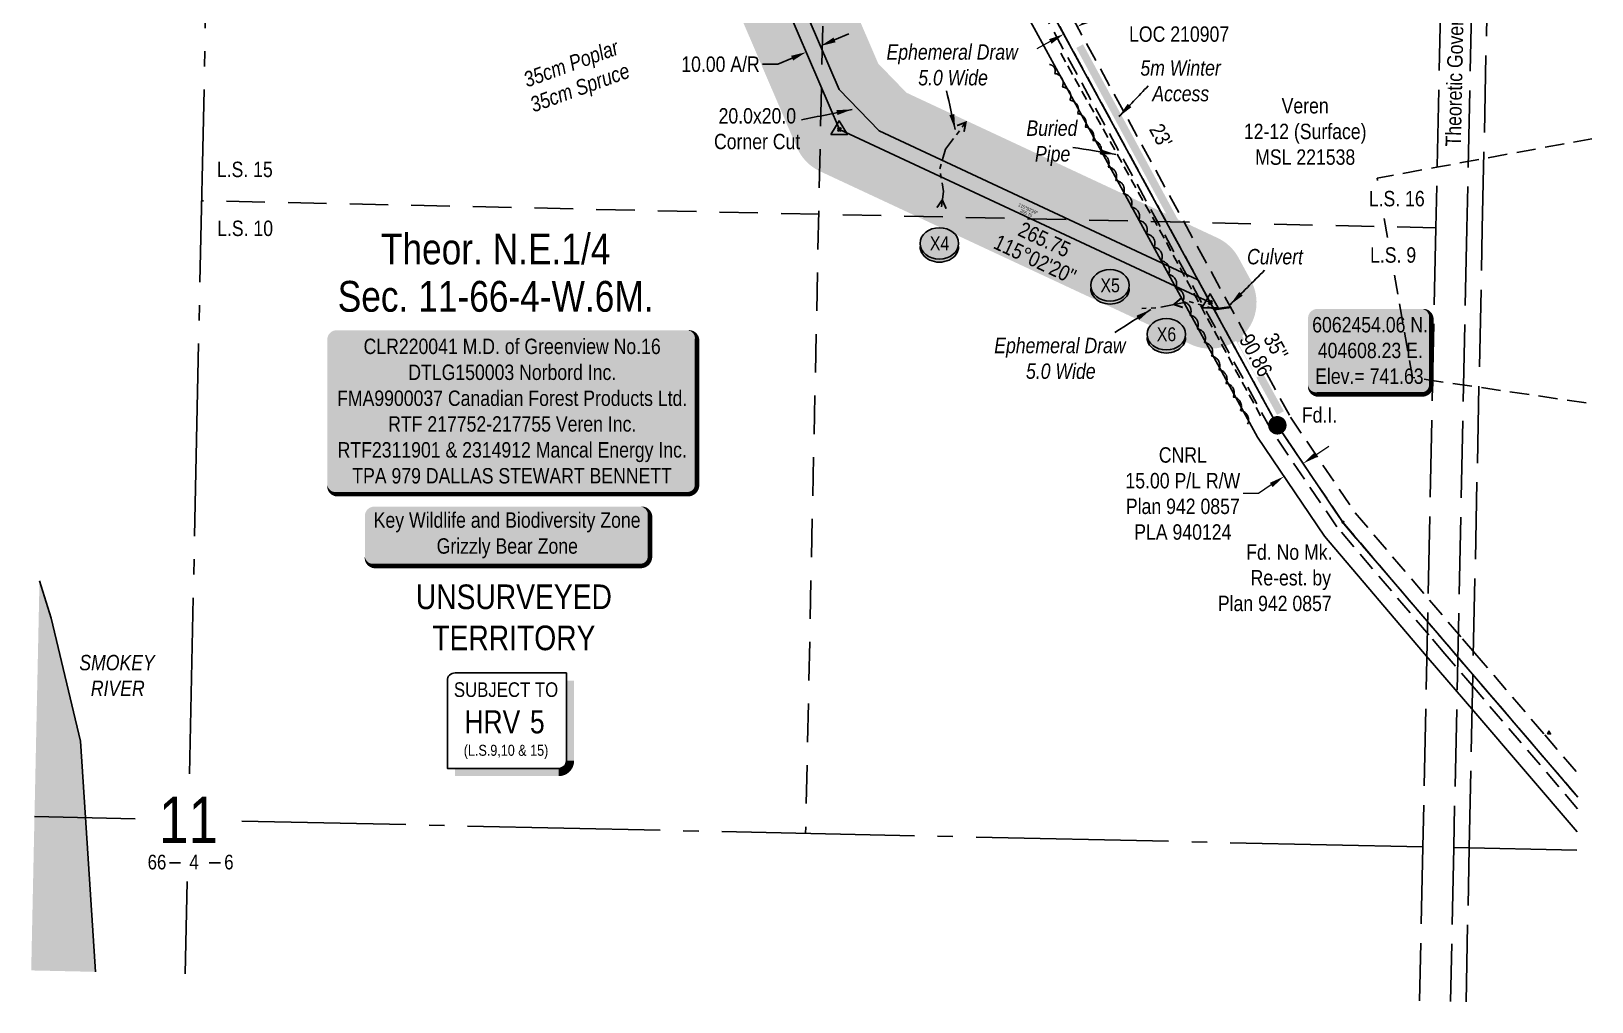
# Model space of a CAD drawing. Extents: x 402405 to 407247, y 6062080 to 6065864.
# Drawn here: x 403800 to 404812, y 6062080 to 6062710 of the extents above; entities that cross this region are included whole.
import ezdxf
from ezdxf.enums import TextEntityAlignment as Align

# ---------------------------------------------------------------- set-up
doc = ezdxf.new("R2010")
doc.units = 0
doc.header["$LTSCALE"] = 5
doc.header["$PDSIZE"] = 0.5
for name, pattern in [('0', [1, 1, 0]), ('foc-ACCESSROAD', [3.75, 2.5, -1.25]), ('foc-FLOWLINE', [3.75, 2.5, -1.25]), ('foc-LSD', [8, 5, -3]), ('foc-QUARTERLINE', [33, 25, -3, 2, -3]), ('foc-TOPO-ephemeral', [6.25, 3.125, -0.625, 0.625, -0.625, 0.625, -0.625]), ('foc-UNSURVEYED', [12.5, 10, -2.5]), ('UG_PIPE', [1.875, 1.25, -0.625])]:
    doc.linetypes.add(name, pattern=pattern)
doc.layers.get('Defpoints').update_dxf_attribs({"color": 9})
for name, color, linetype in [('10', 1, 'Continuous'), ('9', 3, 'Continuous'), ('AS-PIPE-UG', 44, 'UG_PIPE'), ('AS-PIPE-UG-T', 44, 'Continuous'), ('AS-ROADS', 254, 'Continuous'), ('AS-SURFACE IMPACT', 7, 'Continuous'), ('AS-WILDLIFE-BLOCK', 131, 'Continuous'), ('C-RW', 13, 'Continuous'), ('C-SYMBOL', 7, 'Continuous'), ('CG-NOTES', 7, 'Continuous'), ('CTW', 7, 'Continuous'), ('DETAIL-T', 7, 'Continuous'), ('F-AR', 190, 'foc-ACCESSROAD'), ('F-FLOWLINE', 190, 'foc-FLOWLINE'), ('F-WS', 190, 'foc-ACCESSROAD'), ('L-BD', 7, 'Continuous'), ('L-MON', 1, 'Continuous'), ('L-ROAD-T', 7, 'Continuous'), ('L-SECLBL', 7, 'Continuous'), ('L-SECQ', 8, 'foc-QUARTERLINE'), ('L-SECTION-LSD', 7, 'foc-LSD'), ('L-UNS-T', 3, 'Continuous'), ('L-USEC', 7, 'foc-UNSURVEYED'), ('P-BUFFER-H 30m', 51, 'Continuous'), ('P-CROSSINGS', 250, 'Continuous'), ('P-PROPOSED', 10, 'Continuous'), ('P-PROPOSED-H', 21, 'Continuous'), ('P-TXT', 4, 'Continuous'), ('T-BUSH', 110, '0'), ('T-BUSH-T', 110, 'Continuous'), ('T-DRAW', 143, 'foc-TOPO-ephemeral'), ('T-WATER', 160, 'Continuous'), ('T-WATER-H', 133, 'Continuous'), ('T-WATER-T', 170, 'Continuous')]:
    doc.layers.add(name, color=color, linetype=linetype)
for name, color, linetype, lineweight in [('AS-GENERAL', 48, 'Continuous', 18), ('C-RW-T', 13, 'Continuous', 9), ('F-AR-T', 190, 'Continuous', 9), ('F-WS-T', 190, 'Continuous', 9)]:
    doc.layers.add(name, color=color, linetype=linetype, lineweight=lineweight)
doc.styles.add('100L', font='ARIALN.TTF', dxfattribs={"height": 11})
doc.styles.add('175L', font='ARIALN.TTF', dxfattribs={"height": 20})
doc.styles.add('80', font='ARIALN.TTF', dxfattribs={"height": 10})
doc.styles.add('80CG', font='ARIALN.TTF', dxfattribs={"height": 10})
doc.styles.add('80L', font='ARIALN.TTF', dxfattribs={"height": 10})
doc.styles.add('80LS', font='ARIALNI.TTF', dxfattribs={"height": 10})
doc.styles.add('Crossing', font='ARIALN.TTF', dxfattribs={"height": 10})
doc.styles.add('HRV', font='ARIALN.TTF', dxfattribs={"height": 3})
doc.styles.add('SIMPLEX', font='ARIALN.TTF')
doc.dimstyles.new('Compass 5 000', dxfattribs={"dimscale": 5, "dimtxt": 9, "dimasz": 2, "dimexe": 0.2, "dimexo": 0.0625, "dimgap": 0.5, "dimtad": 0, "dimtih": 1, "dimtoh": 1, "dimzin": 0, "dimdsep": 46, "dimtxsty": '80CG', "dimcen": 0.1, "dimse1": 1, "dimse2": 1, "dimclrd": 256, "dimclrt": 256, "dimaunit": 1, "dimadec": 4, "dimazin": 0, "dimtfac": 0.06, "dimtofl": 0, "dimtmove": 0, "dimatfit": 1, "dimfxl": 0.2, "dimtolj": 1, "dimtzin": 0, "dimlwd": -1, "dimarcsym": 0})

# ---------------------------------------------------------------- blocks, each defined once
blk = doc.blocks.new('L-SECLBL')
at = {"layer": '9', "color": 7}
for p, q in [((-5.1, -27.8), (-12.3, -27.8)), ((20.7, -27.8), (13.5, -27.8))]:
    blk.add_line(p, q, dxfattribs=at)
at = {"layer": '10', "color": 2, "style": 'SIMPLEX'}
blk.add_attdef('SEC', text='', height=30, dxfattribs=at).set_placement((0, 0), align=Align.MIDDLE)
at = {"layer": '10', "color": 5, "style": '80L'}
blk.add_attdef('TWP', text='', height=9.5, dxfattribs=at).set_placement((-14.4, -27.4), align=Align.MIDDLE_RIGHT)
blk.add_attdef('RGE', text='', height=9.5, dxfattribs=at).set_placement((3.6, -27.4), align=Align.MIDDLE_CENTER)
blk.add_attdef('MER', text='', height=9.5, dxfattribs=at).set_placement((23.2, -27.4), align=Align.MIDDLE_LEFT)
blk = doc.blocks.new('*U37')
h = blk.add_hatch(color=255)
edge = h.paths.add_edge_path()
edge.add_line((-86.5, -20), (86.5, -20))
edge.add_arc((86.5, -14), 6, 270, 360)
edge.add_line((92.5, -14), (92.5, 12.5))
edge.add_arc((86.5, 12.5), 6, 0, 90)
edge.add_line((86.5, 18.5), (-86.5, 18.5))
edge.add_arc((-86.5, 12.5), 6, 90, 180)
edge.add_line((-92.5, 12.5), (-92.5, -14))
edge.add_arc((-86.5, -14), 6, 180, 270)
at = {"color": 131, "flags": 128}
blk.add_lwpolyline([(-86.5, -20, 3, 3, 0), (86.5, -20, 3, 3, 0.414214), (92.5, -14, 3, 3, 0), (92.5, 12.5, 3, 0, 0.414214), (86.5, 18.5, 0, 0, 0), (-86.5, 18.5, 0, 0, 0.414214), (-92.5, 12.5, 0, 0, 0), (-92.5, -14, 0, 3, 0.414214)], format="xyseb", close=True, dxfattribs=at)
at = {"color": 131, "style": '80'}
blk.add_attdef('ENTER_TEXT_001', (-36, -5), '', height=10, dxfattribs=at)
blk = doc.blocks.new('HRV')
blk.add_lwpolyline([(-35.1, 31.6), (37.2, 31.6), (37.2, -25.5, -0.414214), (32.2, -30.5), (-40.1, -30.5), (-40.1, 26.6, -0.414214)], format="xyb", close=True)
at = {"const_width": 5, "flags": 128}
blk.add_lwpolyline([(-35.1, -33), (32.2, -33, 0.414214), (39.7, -25.5), (39.7, 26.6)], format="xyb", dxfattribs=at)
at = {"style": '80L'}
blk.add_text('SUBJECT TO', height=9.5, dxfattribs=at).set_placement((-2, 13.1), align=Align.BOTTOM_CENTER)
blk.add_attdef('(N.W.1/4 00)', text='', height=7.12, dxfattribs=at).set_placement((-2, -24.4), align=Align.BOTTOM_CENTER)
at = {"layer": 'CTW', "color": 3, "style": 'HRV'}
blk.add_text('HRV', height=15, dxfattribs=at).set_placement((-10.9, -0.2), align=Align.MIDDLE_CENTER)
blk.add_attdef('0', text='', height=15, dxfattribs=at).set_placement((18.3, -0.2), align=Align.MIDDLE_CENTER)
blk = doc.blocks.new('*D41')
at = {"layer": 'Defpoints', "color": 0, "transparency": 16777216}
for p in [(404440.4, 6062761.8), (404449.2, 6062766.6), (404478.5, 6062712.9)]:
    blk.add_point(p, dxfattribs=at)
at = {"layer": 'F-AR-T', "transparency": 16777216}
for p, q in [((404487.2, 6062717.6), (404500.2, 6062724.7)), ((404500.2, 6062724.7), (404510.2, 6062724.7)), ((404460.9, 6062703.3), (404452.1, 6062698.5))]:
    blk.add_line(p, q, dxfattribs=at)
for points in [[(404486.4, 6062719.1), (404488, 6062716.2), (404478.5, 6062712.9)], [(404460.1, 6062704.8), (404461.7, 6062701.8), (404469.7, 6062708.1)]]:
    blk.add_solid(points, dxfattribs=at)
at = {"layer": 'F-AR-T', "transparency": 16777216, "insert": (404544.5, 6062724.7), "char_height": 10, "attachment_point": 5, "style": '80CG'}
blk.add_mtext('\\A1;Veren \\P10.00 A/R\\PLOC 210907', dxfattribs=at)
blk = doc.blocks.new('fdia')
at = {"color": 255, "const_width": 1}
blk.add_lwpolyline([(-0.5, 0, 1), (0.5, 0, 1)], format="xyb", close=True, dxfattribs=at)
blk = doc.blocks.new('Fdiaa')
blk.add_blockref('fdia', (0, 0))
blk = doc.blocks.new('fdib')
at = {"color": 1, "const_width": 1.6}
blk.add_lwpolyline([(-0.4, 0, 1), (0.4, 0, 1)], format="xyb", close=True, dxfattribs=at)
at = {"color": 1}
blk.add_circle((0, 0), 0.8, dxfattribs=at)
blk = doc.blocks.new('Fdibb')
blk.add_blockref('fdib', (0, 0))
blk = doc.blocks.new('fdicc')
for name in ['Fdibb', 'Fdiaa']:
    blk.add_blockref(name, (0, 0))
blk = doc.blocks.new('FDI')
blk.add_blockref('fdicc', (0, 0))
blk = doc.blocks.new('TRIA')
blk.add_hatch(color=255).paths.add_polyline_path([(-0.04, 1.52), (-1.47, -0.87), (1.39, -0.87)])
blk = doc.blocks.new('TRIAA')
blk.add_blockref('TRIA', (0, 0))
blk = doc.blocks.new('TRIB')
at = {"color": 1}
blk.add_lwpolyline([(-1.12, -0.67), (-0.04, 1.13), (1.04, -0.67)], close=True, dxfattribs=at)
blk = doc.blocks.new('TRIBB')
blk.add_blockref('TRIB', (0, 0))
blk = doc.blocks.new('TRICC')
for name in ['TRIAA', 'TRIBB']:
    blk.add_blockref(name, (0, 0))
blk = doc.blocks.new('plspike')
blk.add_blockref('TRICC', (0, 0))
blk = doc.blocks.new('TEMP')
h = blk.add_hatch(color=255)
h.dxf.hatch_style = 1
h.paths.add_polyline_path([(0, 0.3), (-0.7, 1.2), (-0.7, 0.7), (-1.2, 0.7), (-0.3, 0), (-1.2, -0.7), (-0.7, -0.7), (-0.7, -1.2), (0, -0.3), (0.7, -1.2), (0.7, -0.7), (1.2, -0.7), (0.3, 0), (1.2, 0.7), (0.7, 0.7), (0.7, 1.2)])
h.paths.add_polyline_path([(0.6, 0.8), (0.6, 0.6), (0.8, 0.6), (0.1, 0), (0.8, -0.6), (0.6, -0.6), (0.6, -0.8), (0, -0.1), (-0.6, -0.8), (-0.6, -0.6), (-0.8, -0.6), (-0.1, 0), (-0.8, 0.6), (-0.6, 0.6), (-0.6, 0.8), (0, 0.1)], flags=16)
h = blk.add_hatch(color=1)
h.dxf.hatch_style = 1
h.paths.add_polyline_path([(0, 0.1), (-0.6, 0.8), (-0.6, 0.6), (-0.8, 0.6), (-0.1, 0), (-0.8, -0.6), (-0.6, -0.6), (-0.6, -0.8), (0, -0.1), (0.6, -0.8), (0.6, -0.6), (0.8, -0.6), (0.1, 0), (0.8, 0.6), (0.6, 0.6), (0.6, 0.8)])
at = {"color": 1}
for p, q in [((-0.1, 0), (0.1, 0)), ((0, 0.1), (0, -0.1))]:
    blk.add_line(p, q, dxfattribs=at)
at = {"color": 255, "flags": 128}
blk.add_lwpolyline([(-0.3, 0), (-1.2, 0.7), (-0.7, 0.7), (-0.7, 1.2), (0, 0.3), (0.7, 1.2), (0.7, 0.7), (1.2, 0.7), (0.3, 0), (1.2, -0.7), (0.7, -0.7), (0.7, -1.2), (0, -0.3), (-0.7, -1.2), (-0.7, -0.7), (-1.2, -0.7)], close=True, dxfattribs=at)
at = {"color": 1, "flags": 128}
blk.add_lwpolyline([(-0.1, 0), (-0.8, 0.6), (-0.6, 0.6), (-0.6, 0.8), (0, 0.1), (0.6, 0.8), (0.6, 0.6), (0.8, 0.6), (0.1, 0), (0.8, -0.6), (0.6, -0.6), (0.6, -0.8), (0, -0.1), (-0.6, -0.8), (-0.6, -0.6), (-0.8, -0.6)], close=True, dxfattribs=at)
blk = doc.blocks.new('*D49')
at = {"layer": 'C-RW-T', "transparency": 16777216}
for p, q in [((404633.3, 6062434.9), (404641.6, 6062440.5)), ((404604.3, 6062415.3), (404596, 6062409.7)), ((404596, 6062409.7), (404586, 6062409.7))]:
    blk.add_line(p, q, dxfattribs=at)
for points in [[(404632.3, 6062436.3), (404634.2, 6062433.5), (404625, 6062429.3)], [(404603.4, 6062416.7), (404605.2, 6062413.9), (404612.6, 6062420.9)]]:
    blk.add_solid(points, dxfattribs=at)
at = {"layer": 'Defpoints', "color": 0, "transparency": 16777216}
for p in [(404612.6, 6062420.9), (404629.3, 6062396.1), (404641.7, 6062404.5)]:
    blk.add_point(p, dxfattribs=at)
at = {"layer": 'C-RW-T', "transparency": 16777216, "insert": (404546.9, 6062409.7), "char_height": 10, "attachment_point": 5, "style": '80CG'}
blk.add_mtext('\\A1;CNRL\\P15.00 P/L R/W\\PPlan 942 0857\\PPLA 940124', dxfattribs=at)
blk = doc.blocks.new('xing2')
h = blk.add_hatch(color=50)
h.dxf.hatch_style = 1
edge = h.paths.add_edge_path()
edge.add_ellipse((0, 0), major_axis=(-12.5, 0), ratio=0.816297, start_angle=0, end_angle=360)
h = blk.add_hatch(color=250)
h.dxf.hatch_style = 1
edge = h.paths.add_edge_path()
edge.add_ellipse((0, -2), major_axis=(-12.5, 0), ratio=0.816297, start_angle=0, end_angle=180)
edge.add_line((12.5, -2), (12.5, 0))
edge.add_ellipse((0, 0), major_axis=(-12.5, 0), ratio=0.816297, start_angle=0, end_angle=180, ccw=False)
edge.add_line((-12.5, 0), (-12.5, -2))
at = {"color": 250}
blk.add_ellipse((0, 0), major_axis=(-12.5, 0), ratio=0.816297, dxfattribs=at)
blk.add_ellipse((0, -2), major_axis=(-12.5, 0), ratio=0.816297, start_param=0, end_param=3.141593, dxfattribs=at)
at = {"color": 250, "style": 'Crossing'}
blk.add_attdef('CROSSING', text='', height=9, dxfattribs=at).set_placement((0.1, 0), align=Align.MIDDLE_CENTER)
at = {"color": 250, "style": 'Crossing', "flags": 1}
for tag, p in [('OWNER', (0.1, -12.5)), ('DESCRIPTION', (0.1, -25.8)), ('LOCATION', (0.1, -39.3)), ('DWG_REF', (0.1, -52.8))]:
    blk.add_attdef(tag, text='', height=9, dxfattribs=at).set_placement(p, align=Align.MIDDLE_CENTER)
blk = doc.blocks.new('*U64')
h = blk.add_hatch(color=255)
edge = h.paths.add_edge_path()
edge.add_line((-114, -54), (114, -54))
edge.add_arc((114, -48), 6, 270, 360)
edge.add_line((120, -48), (120, 46.5))
edge.add_arc((114, 46.5), 6, 0, 90)
edge.add_line((114, 52.5), (-114, 52.5))
edge.add_arc((-114, 46.5), 6, 90, 180)
edge.add_line((-120, 46.5), (-120, -48))
edge.add_arc((-114, -48), 6, 180, 270)
at = {"color": 44, "flags": 128}
blk.add_lwpolyline([(-114, -54, 3, 3, 0), (114, -54, 3, 3, 0.414214), (120, -48, 3, 3, 0), (120, 46.5, 3, 0, 0.414214), (114, 52.5, 0, 0, 0), (-114, 52.5, 0, 0, 0.414214), (-120, 46.5, 0, 0, 0), (-120, -48, 0, 3, 0.414214)], format="xyseb", close=True, dxfattribs=at)
at = {"color": 44, "style": '80'}
blk.add_attdef('ENTER_TEXT_001', (-36, -5), '', height=10, dxfattribs=at)
blk = doc.blocks.new('*D50')
at = {"layer": 'Defpoints', "color": 0, "transparency": 16777216}
for p in [(404302.5, 6062696.4), (404309.4, 6062680.3), (404318.6, 6062684.2)]:
    blk.add_point(p, dxfattribs=at)
at = {"layer": 'P-TXT', "transparency": 16777216}
for p, q in [((404320.9, 6062704.3), (404330.1, 6062708.2)), ((404284.1, 6062688.5), (404274.1, 6062688.5)), ((404293.3, 6062692.5), (404284.1, 6062688.5))]:
    blk.add_line(p, q, dxfattribs=at)
for points in [[(404320.2, 6062705.8), (404321.6, 6062702.8), (404311.7, 6062700.3)], [(404292.7, 6062694), (404294, 6062690.9), (404302.5, 6062696.4)]]:
    blk.add_solid(points, dxfattribs=at)
at = {"layer": 'P-TXT', "transparency": 16777216, "insert": (404246.9, 6062688.5), "char_height": 10, "attachment_point": 5, "style": '80CG'}
blk.add_mtext('\\A1;10.00 A/R', dxfattribs=at)
blk = doc.blocks.new('*U35')
h = blk.add_hatch(color=254)
edge = h.paths.add_edge_path()
edge.add_line((-34, -28.5), (34, -28.5))
edge.add_arc((34, -22.5), 6, 270, 360)
edge.add_line((40, -22.5), (40, 21))
edge.add_arc((34, 21), 6, 0, 90)
edge.add_line((34, 27), (-34, 27))
edge.add_arc((-34, 21), 6, 90, 180)
edge.add_line((-40, 21), (-40, -22.5))
edge.add_arc((-34, -22.5), 6, 180, 270)
at = {"color": 1, "flags": 128}
blk.add_lwpolyline([(-34, -28.5, 3, 3, 0), (34, -28.5, 3, 3, 0.414214), (40, -22.5, 3, 3, 0), (40, 21, 3, 0, 0.414214), (34, 27, 0, 0, 0), (-34, 27, 0, 0, 0.414214), (-40, 21, 0, 0, 0), (-40, -22.5, 0, 3, 0.414214)], format="xyseb", close=True, dxfattribs=at)
blk.add_lwpolyline([(-37.1, -11.3, 0, 10, 0), (0, 0, 5, 5, 0)], format="xyseb", dxfattribs=at)
at = {"color": 1, "style": '80'}
blk.add_attdef('ENTER_TEXT_001', (-36, -5), '', height=10, dxfattribs=at)

msp = doc.modelspace()

# ---------------------------------------------------------------- hatches: boundary and pattern name
at = {"layer": 'P-BUFFER-H 30m'}
h = msp.add_hatch(color=256, dxfattribs=at)
h.dxf.hatch_style = 1
h.paths.add_polyline_path([(404214.174, 6062968.091), (404194.932, 6062970.369), (404175.687, 6062972.647, 0.2460145), (404149.69, 6062962.725), (404123.834, 6062933.466, 0.19891237), (404116.374, 6062911.76), (404116.48, 6062910.049), (404079.367, 6062868.052, 0.0819644), (404074.178, 6062859.778), (404067.305, 6062843.366), (404065.718, 6062842.716, 0.05712318), (404059.734, 6062839.425, 0.05704727), (404055.254, 6062844.568), (404053.988, 6062845.725), (404045.459, 6063034.835, 0.28823958), (404027.268, 6063061.067), (403970.289, 6063085.372, 0.07260535), (403961.913, 6063087.584), (403927.17, 6063091.537, 0.86461871), (403912.014, 6063034.158), (403967.694, 6063010.407), (403977.132, 6062996.797), (403987.411, 6062768.878, 0.35094466), (404012.128, 6062740.703), (404070.448, 6062730.352, 0.35088339), (404103.348, 6062748.294), (404136.169, 6062826.662), (404183.757, 6062880.512), (404184.381, 6062881.219), (404184.825, 6062880.384), (404216.648, 6062820.474), (404296.506, 6062634.396, 0.18413765), (404311.371, 6062619.053), (404552.05, 6062506.623, 0.72409792), (404591.072, 6062548.145), (404583.004, 6062562.947, 0.16002692), (404569.366, 6062575.764), (404367.554, 6062670.038), (404349.241, 6062688.939), (404280.295, 6062849.593, 0.02072569), (404279.221, 6062851.834), (404257.136, 6062893.411), (404257.638, 6062895.051, 0.19891237), (404255.447, 6062917.898), (404237.132, 6062952.378, 0.24595591)])
h.paths.add_polyline_path([(404172.161, 6062942.867), (404191.406, 6062940.589), (404210.648, 6062938.311), (404228.964, 6062903.83), (404224.825, 6062890.313), (404252.737, 6062837.766), (404323.862, 6062672.038), (404349.859, 6062645.206), (404556.674, 6062548.595), (404564.742, 6062533.793), (404324.063, 6062646.223), (404243.715, 6062833.443), (404211.308, 6062894.451), (404200.248, 6062915.274), (404192.94, 6062920.276), (404185.172, 6062921.195), (404176.899, 6062918.038), (404161.286, 6062900.37), (404110.421, 6062842.811), (404075.688, 6062759.878), (404017.368, 6062770.229), (404006.7, 6063006.783), (403987.41, 6063034.599), (403923.78, 6063061.741), (403958.523, 6063057.789), (404015.502, 6063033.484), (404024.59, 6062831.965), (404035.026, 6062822.43), (404036.169, 6062797.103), (404046.461, 6062785.37), (404050.022, 6062784.738), (404053.587, 6062784.105), (404067.29, 6062791.579), (404077.085, 6062814.966), (404090.167, 6062820.325), (404101.838, 6062848.194), (404147.176, 6062899.499), (404146.305, 6062913.608)], flags=16)
at = {"layer": 'P-PROPOSED-H'}
h = msp.add_hatch(color=256, dxfattribs=at)
h.dxf.hatch_style = 1
h.paths.add_polyline_path([(404147.176, 6062899.499), (404146.305, 6062913.608), (404172.161, 6062942.867), (404191.406, 6062940.589), (404210.648, 6062938.311), (404228.964, 6062903.83), (404224.825, 6062890.313), (404252.737, 6062837.766), (404323.862, 6062672.038), (404349.859, 6062645.206), (404556.674, 6062548.595), (404564.742, 6062533.793), (404324.063, 6062646.223), (404243.715, 6062833.443), (404211.308, 6062894.451), (404200.248, 6062915.274), (404192.94, 6062920.276), (404185.172, 6062921.195), (404176.899, 6062918.038), (404161.286, 6062900.37), (404110.421, 6062842.811), (404075.688, 6062759.878), (404017.368, 6062770.229), (404006.7, 6063006.783), (403987.41, 6063034.599), (403923.78, 6063061.741), (403958.523, 6063057.789), (404015.502, 6063033.484), (404024.59, 6062831.965), (404035.026, 6062822.43), (404036.169, 6062797.103), (404046.461, 6062785.37), (404050.022, 6062784.738), (404053.587, 6062784.105), (404067.29, 6062791.579), (404077.085, 6062814.966), (404090.167, 6062820.325), (404101.838, 6062848.194)])
at = {"layer": 'T-WATER-H'}
h = msp.add_hatch(color=256, dxfattribs=at)
h.dxf.hatch_style = 1
h.paths.add_polyline_path([(403831.491, 6062249.013), (403812.46, 6062328.825), (403804.953, 6062353.003), (403801.702, 6062200.009), (403834.754, 6062199.285), (403834.754, 6062199.29)])
h.paths.add_polyline_path([(403834.754, 6062199.285), (403801.702, 6062200.009), (403799.579, 6062100.071), (403841.313, 6062099.158)])

# ---------------------------------------------------------------- linework, layer by layer
at = {"layer": 'AS-GENERAL', "const_width": 1.499, "flags": 128}
msp.add_lwpolyline([(404567.936, 6062529.431), (404578.226, 6062530.859)], dxfattribs=at)
at = {"layer": 'AS-PIPE-UG', "flags": 128}
msp.add_lwpolyline([(404467.746, 6062695.607), (404535.527, 6062574.126), (404551.887, 6062543.689), (404598.601, 6062458.024)], dxfattribs=at)
at = {"layer": 'AS-ROADS', "const_width": 4.998, "flags": 128}
msp.add_lwpolyline([(404610.276, 6062462.03), (404545.374, 6062579.377), (404479.949, 6062700.267)], dxfattribs=at)
at = {"layer": 'C-RW'}
for points in [[(403820.896, 6063103.47), (403890.625, 6063090.658), (404254.598, 6063049.249), (404350.33, 6062926.952), (404608.229, 6062454.062), (404651.335, 6062390.108), (404706.67, 6062325.448), (404720.768, 6062308.966), (404736.114, 6062291.023), (404785.273, 6062233.587), (404803.283, 6062212.543)], [(404802.809, 6062190.042), (404735.64, 6062268.532), (404706.195, 6062302.94), (404638.881, 6062382.003), (404595.409, 6062446.253), (404337.76, 6062918.685), (404246.663, 6063035.061), (403888.427, 6063075.817), (403820.573, 6063088.286)]]:
    msp.add_lwpolyline(points, dxfattribs=at)
at = {"layer": 'Defpoints', "color": 6}
msp.add_line((404564.745, 6062533.794), (404608.229, 6062454.062), dxfattribs=at)
at = {"layer": 'F-AR'}
for points in [[(403820.573, 6063088.286), (403888.427, 6063075.817), (404246.663, 6063035.061), (404298.751, 6063009.056), (404358.71, 6062932.463), (404616.776, 6062459.268), (404658.785, 6062397.179), (404706.985, 6062340.429), (404728.352, 6062315.449), (404736.43, 6062306.017), (404781.779, 6062253.067), (404803.599, 6062227.54)], [(404803.283, 6062212.543), (404785.273, 6062233.587), (404736.114, 6062291.023), (404720.768, 6062308.966), (404706.67, 6062325.448), (404650.824, 6062391.109), (404608.229, 6062454.062), (404350.33, 6062926.952), (404292.279, 6063001.112), (404243.617, 6063025.347), (404168.293, 6063033.914), (404167.729, 6063028.948), (404128.001, 6063033.465), (404128.565, 6063038.431), (404049.818, 6063047.384), (404049.253, 6063042.418), (404009.526, 6063046.934), (404010.092, 6063051.915), (403886.963, 6063065.924), (403820.358, 6063078.164)]]:
    msp.add_lwpolyline(points, dxfattribs=at)
at = {"layer": 'F-FLOWLINE'}
for points in [[(404803.125, 6062205.024), (404735.956, 6062283.507), (404716.963, 6062305.696), (404706.511, 6062317.916), (404646.843, 6062388.073), (404603.956, 6062451.459), (404346.14, 6062924.196), (404277.053, 6063012.449), (404246.663, 6063035.061), (403888.427, 6063075.817), (403820.573, 6063088.286)], [(403820.681, 6063093.347), (403889.159, 6063080.764), (404248.375, 6063039.897), (404280.582, 6063016.054), (404350.33, 6062926.952), (404608.229, 6062454.062), (404651.335, 6062390.108), (404706.67, 6062325.448), (404720.765, 6062308.96), (404736.114, 6062291.023), (404785.271, 6062233.584), (404803.283, 6062212.534)]]:
    msp.add_lwpolyline(points, dxfattribs=at)
at = {"layer": 'F-WS', "flags": 128}
msp.add_lwpolyline([(404808.678, 6062468.586), (404740.066, 6062478.629), (404709.989, 6062483.032), (404696.053, 6062485.072), (404672.909, 6062614.542), (404712.914, 6062621.892), (404743.201, 6062627.457), (404812.292, 6062640.151)], dxfattribs=at)
at = {"layer": 'L-SECQ'}
for p, q in [((403918.719, 6063001.968), (403902.275, 6062227.808)), ((403867.128, 6062198.577), (403801.702, 6062200.009)), ((404702.622, 6062180.289), (403936.367, 6062197.061)), ((404802.557, 6062178.07), (404722.726, 6062179.866)), ((403900.789, 6062157.852), (403899.515, 6062097.884))]:
    msp.add_line(p, q, dxfattribs=at)
at = {"layer": 'L-SECTION-LSD'}
for p, q in [((404319.14, 6062993.202), (404302.131, 6062189.055)), ((404711.093, 6062582.363), (403910.178, 6062599.896))]:
    msp.add_line(p, q, dxfattribs=at)
at = {"layer": 'L-USEC'}
for p, q in [((404719.562, 6062984.434), (404711.093, 6062582.363)), ((404739.666, 6062983.983), (404731.198, 6062581.939)), ((404741.248, 6062581.687), (404749.717, 6062983.757)), ((404711.093, 6062582.363), (404702.622, 6062180.289)), ((404731.198, 6062581.939), (404722.726, 6062179.866)), ((404732.777, 6062179.611), (404741.248, 6062581.687)), ((404702.622, 6062180.289), (404700.517, 6062080.352)), ((404722.726, 6062179.866), (404720.621, 6062079.912)), ((404730.673, 6062079.692), (404732.777, 6062179.611))]:
    msp.add_line(p, q, dxfattribs=at)
at = {"layer": 'P-PROPOSED', "flags": 128}
msp.add_lwpolyline([(404252.737, 6062837.766), (404323.862, 6062672.038), (404349.859, 6062645.206), (404556.674, 6062548.595), (404564.742, 6062533.793), (404324.063, 6062646.223), (404243.715, 6062833.443)], dxfattribs=at)
at = {"layer": 'T-BUSH', "flags": 128}
msp.add_lwpolyline([(404588.921, 6062454.794, 0.52056705), (404584.25, 6062463.631, 0.52056705), (404579.578, 6062472.468, 0.52056705), (404574.907, 6062481.306, 0.52056705), (404570.236, 6062490.143, 0.52056705), (404565.565, 6062498.981, 0.52056705), (404560.894, 6062507.818, 0.52056705), (404556.223, 6062516.655, 0.52056705), (404551.551, 6062525.493, 0.52056705), (404546.88, 6062534.33, 0.52056705), (404542.209, 6062543.168, 0.52056705), (404537.538, 6062552.005, 0.52056705), (404532.867, 6062560.842, 0.52056705), (404528.19, 6062569.677, 0.52056705), (404523.23, 6062578.355, 0.52056705), (404518.269, 6062587.033, 0.52056705), (404513.308, 6062595.711, 0.52056705), (404508.347, 6062604.39, 0.52056705), (404503.387, 6062613.068, 0.52056705), (404498.426, 6062621.746, 0.52056705), (404493.465, 6062630.424, 0.52056705), (404488.505, 6062639.102, 0.52056705), (404483.544, 6062647.781, 0.52056705), (404478.583, 6062656.459, 0.52056705), (404473.623, 6062665.137, 0.52056705), (404468.662, 6062673.815, 0.52056705), (404463.701, 6062682.493, 0.52056705), (404460.361, 6062688.338, 0.52056705)], format="xyb", dxfattribs=at)
at = {"layer": 'T-DRAW', "flags": 128}
for points in [[(404390.294, 6062595.994), (404391.681, 6062605.821), (404389.092, 6062620.154), (404392.954, 6062633.354), (404405.747, 6062650.325)], [(404578.226, 6062530.859), (404567.932, 6062529.429), (404550.984, 6062534.399), (404531.69, 6062530.494), (404520.335, 6062529.911)]]:
    msp.add_lwpolyline(points, dxfattribs=at)
at = {"layer": 'T-DRAW', "const_width": 1.2, "elevation": 1, "flags": 128}
for points in [[(404400.372, 6062648.674), (404406.106, 6062650.836), (404404.909, 6062644.66)], [(404387.329, 6062595.383), (404390.794, 6062600.439), (404393.347, 6062594.69)], [(404546.867, 6062530.603), (404541.039, 6062532.499), (404545.832, 6062536.572)]]:
    msp.add_lwpolyline(points, dxfattribs=at)
at = {"layer": 'T-WATER', "linetype": 'Continuous'}
msp.add_lwpolyline([(403804.953, 6062353.003), (403812.46, 6062328.825), (403831.491, 6062249.013), (403834.754, 6062199.29), (403841.313, 6062099.158)], dxfattribs=at)

# ---------------------------------------------------------------- block references
at = {"layer": 'AS-SURFACE IMPACT', "color": 4}
ref = msp.add_blockref('*U64', (404111.693, 6062463.303), dxfattribs=dict(at, xscale=0.9995967, yscale=0.9995967, zscale=0.9995967))
ref.add_attrib('ENTER_TEXT_001', 'CLR220041 M.D. of Greenview No.16', (404015.266, 6062500.323), dxfattribs={"layer": '0', "color": 44, "height": 9.99597, "style": '80'})
ref.add_attrib('ENTER_TEXT_002', 'DTLG150003 Norbord Inc.', (404044.282, 6062483.486), dxfattribs={"layer": '0', "color": 44, "height": 9.99597, "style": '80'})
ref.add_attrib('ENTER_TEXT_003', 'FMA9900037 Canadian Forest Products Ltd.', (403998.073, 6062466.648), dxfattribs={"layer": '0', "color": 44, "height": 9.99597, "style": '80'})
ref.add_attrib('ENTER_TEXT_004', 'RTF 217752-217755 Veren Inc.', (404031.214, 6062449.947), dxfattribs={"layer": '0', "color": 44, "height": 9.99597, "style": '80'})
ref.add_attrib('ENTER_TEXT_005', 'RTF2311901 & 2314912 Mancal Energy Inc.', (403998.427, 6062433.117), dxfattribs={"layer": '0', "color": 44, "height": 9.99597, "style": '80'})
ref.add_attrib('ENTER_TEXT_006', 'TPA 979 DALLAS STEWART BENNETT', (404007.942, 6062416.28), dxfattribs={"layer": '0', "color": 44, "height": 9.99597, "style": '80'})
at = {"layer": 'AS-WILDLIFE-BLOCK', "color": 4}
ref = msp.add_blockref('*U37', (404108.591, 6062382.722), dxfattribs=at)
ref.add_attrib('ENTER_TEXT_001', 'Key Wildlife and Biodiversity Zone', (404021.818, 6062387.529), dxfattribs={"layer": '0', "color": 131, "height": 10, "style": '80'})
ref.add_attrib('ENTER_TEXT_002', 'Grizzly Bear Zone', (404062.681, 6062370.685), dxfattribs={"layer": '0', "color": 131, "height": 10, "style": '80'})
at = {"layer": 'CG-NOTES', "xscale": 0.9996028299999957, "yscale": 0.9996028299999957, "zscale": 0.9996028299999957}
msp.add_blockref('HRV', (404109.709, 6062261.713), dxfattribs=at).add_auto_attribs({'(N.W.1/4 00)': '(L.S.9,10 & 15)', '0': '5'})
at = {"layer": 'Defpoints'}
for p in [(404324.065, 6062646.22), (404564.745, 6062533.794)]:
    msp.add_blockref('TEMP', p, dxfattribs=at)
at = {"layer": 'Defpoints', "color": 4}
msp.add_blockref('FDI', (404608.229, 6062454.062), dxfattribs=at)
at = {"layer": 'Defpoints', "color": 2, "xscale": 0.4999999999999977, "yscale": 0.4999999999999977, "zscale": 0.4999999999999977}
msp.add_blockref('TEMP', (404650.824, 6062391.109), dxfattribs=at)
at = {"layer": 'Defpoints', "color": 4, "xscale": 0.9995967, "yscale": 0.9995967, "zscale": 0.9995967}
msp.add_blockref('plspike', (404784.564, 6062254.369), dxfattribs=at)
at = {"layer": 'DETAIL-T'}
ref = msp.add_blockref('*U35', (404668.144, 6062502.599), dxfattribs=dict(at, xscale=0.9995967, yscale=0.9995967, zscale=0.9995967))
ref.add_attrib('ENTER_TEXT_001', '6062454.06 N.', (404630.864, 6062514.367), dxfattribs={"layer": '0', "color": 1, "height": 9.99597, "style": '80'})
ref.add_attrib('ENTER_TEXT_002', '404608.23 E.', (404634.501, 6062497.666), dxfattribs={"layer": '0', "color": 1, "height": 9.99597, "style": '80'})
ref.add_attrib('ENTER_TEXT_003', 'Elev.= 741.63', (404632.783, 6062480.965), dxfattribs={"layer": '0', "color": 1, "height": 9.99597, "style": '80'})
at = {"layer": 'L-MON'}
for name, p, xscale, yscale, zscale in [('plspike', (404324.063, 6062646.223), 4.997983499999992, 4.997983499999992, 4.997983499999992), ('plspike', (404564.742, 6062533.793), 4.997983499999992, 4.997983499999992, 4.997983499999992), ('FDI', (404608.23, 6062454.063), 4.999999999999981, 4.999999999999981, 4.999999999999981)]:
    msp.add_blockref(name, p, dxfattribs=dict(at, xscale=xscale, yscale=yscale, zscale=zscale))
at = {"layer": 'L-SECLBL'}
msp.add_blockref('L-SECLBL', (403901.638, 6062197.826), dxfattribs=at).add_auto_attribs({'SEC': '11', 'TWP': '66', 'RGE': '4', 'MER': '6'})
at = {"layer": 'P-CROSSINGS', "xscale": 0.9995967, "yscale": 0.9995967, "zscale": 0.9995967}
for p, values in [((404388.922, 6062572.181), {'CROSSING': 'X4'}), ((404499.65, 6062544.956), {'CROSSING': 'X5'}), ((404536.203, 6062513.171), {'CROSSING': 'X6'})]:
    msp.add_blockref('xing2', p, dxfattribs=at).add_auto_attribs(values)

# ---------------------------------------------------------------- texts
at = {"layer": 'AS-GENERAL', "char_height": 9.99616, "attachment_point": 1, "style": '80L'}
for s, width, insert in [('\\pi0.44887;{\\fArial Narrow|b0|i1|c0|p34;5m Winter\\P\\pi8.1915;Access}', 53.2719, (404518.911, 6062691.112)), ('\\pi0.5682;{\\fArial Narrow|b0|i1|c0|p34;Culvert}', 36.81164, (404588.029, 6062568.574))]:
    msp.add_mtext_dynamic_manual_height_columns(s, width=width, gutter_width=50, heights=[0], dxfattribs=dict(at, insert=insert))
at = {"layer": 'AS-PIPE-UG-T', "insert": (404445.095, 6062652.016), "char_height": 9.99616, "attachment_point": 1, "style": '80L'}
msp.add_mtext_dynamic_manual_height_columns('\\pi0.30496;{\\fArial Narrow|b0|i1|c0|p34;Buried\\P\\pi5.8451;Pipe}', width=33.76909, gutter_width=50, heights=[0], dxfattribs=at)
at = {"layer": 'C-SYMBOL', "color": 3, "style": '175L'}
for s, p in [('Theor. N.E.1/4', (404100.968, 6062552.566)), ('Sec. 11-66-4-W.6M.', (404100.968, 6062521.804))]:
    msp.add_text(s, height=20, dxfattribs=at).set_placement(p, align=Align.BOTTOM_CENTER)
at = {"layer": 'Defpoints', "style": '80L'}
for s, height, p in [("115°02'20''", 1.99919, (404446.518, 6062594.536)), ('265.75', 1.9992, (404445.249, 6062591.819))]:
    msp.add_text(s, height=height, rotation=334.961, dxfattribs=at).set_placement(p, align=Align.MIDDLE)
at = {"layer": 'Defpoints', "insert": (404568.632, 6062376.717), "char_height": 9.99597, "attachment_point": 1, "style": '80L'}
msp.add_mtext_dynamic_manual_height_columns('\\pi19.392;Fd. No Mk.\\P\\pi22.242;Re-est. by \\P\\pi1.0092;Plan 942 0857', width=73.44925, gutter_width=50, heights=[0], dxfattribs=at)
at = {"layer": 'L-BD', "color": 0, "style": '80L'}
for s, height, rotation, p in [("23'", 9.996, 298.6066, (404532.702, 6062642.135)), ("115°02'20''", 9.99597, 334.961, (404451.055, 6062561.865)), ('265.75', 9.996, 334.961, (404457.084, 6062574.771)), ("35''", 9.996, 298.6066, (404607.33, 6062505.295))]:
    msp.add_text(s, height=height, rotation=rotation, dxfattribs=at).set_placement(p, align=Align.MIDDLE)
at = {"layer": 'L-MON', "insert": (404624.131, 6062465.783), "char_height": 9.996, "attachment_point": 1, "style": '80L'}
msp.add_mtext_dynamic_manual_height_columns('Fd.I.', width=22.04407, gutter_width=50, heights=[0], dxfattribs=at)
at = {"layer": 'L-UNS-T', "color": 3, "insert": (404112.788, 6062329.239), "char_height": 16, "attachment_point": 5, "style": '80L'}
msp.add_mtext_dynamic_manual_height_columns('UNSURVEYED TERRITORY', width=126.41375, gutter_width=47.5, heights=[0], dxfattribs=at)
at = {"layer": 'P-TXT', "insert": (404240.516, 6062660.013), "char_height": 9.99597, "attachment_point": 1, "style": '80L'}
msp.add_mtext_dynamic_manual_height_columns('\\pi5.1283;20.0x20.0 \\P\\pi2.1486;Corner Cut', width=59.67731, gutter_width=50, heights=[0], dxfattribs=at)
at = {"layer": 'T-BUSH-T', "insert": (404148.148, 6062693.743), "char_height": 9.99597, "width": 87.23293, "attachment_point": 2, "rotation": 20, "style": '80LS'}
msp.add_mtext('35cm Poplar\\P35cm Spruce', dxfattribs=at)
at = {"layer": 'T-WATER-T', "char_height": 9.99597, "attachment_point": 1, "style": '80L'}
for s, width, insert in [('\\pi2.6713;{\\fArial Narrow|b0|i1|c0|p34;Ephemeral Draw\\P\\pi23.287;5.0 Wide}', 90.68334, (404351.929, 6062701.455)), ('\\pi2.6713;{\\fArial Narrow|b0|i1|c0|p34;Ephemeral Draw\\P\\pi23.287;5.0 Wide}', 90.68334, (404421.841, 6062510.881)), ('\\pi0.46583;{\\fArial Narrow|b0|i1|c0|p34;SMOKEY \\P\\pi7.9355;RIVER}', 50.33874, (403830.326, 6062304.972))]:
    msp.add_mtext_dynamic_manual_height_columns(s, width=width, gutter_width=50, heights=[0], dxfattribs=dict(at, insert=insert))

# ---------------------------------------------------------------- dimensions: what is measured, and where the dimension line sits
at = {"layer": 'F-AR-T'}
dim = msp.add_linear_dim(base=(404478.467, 6062712.86), p1=(404440.377, 6062761.831), p2=(404449.152, 6062766.616), angle=28.604603, text='Veren \\P10.00 A/R\\PLOC 210907', dimstyle='Compass 5 000', dxfattribs=at)
dim.commit()
dim.dimension.update_dxf_attribs({"geometry": '*D41', "text_midpoint": (404544.535, 6062724.731), "dimtype": 161})
at = {"layer": 'P-TXT', "color": 2}
dim = msp.add_aligned_dim(p1=(404318.623, 6062684.246), p2=(404309.437, 6062680.304), distance=-17.52, text='10.00 A/R', dimstyle='Compass 5 000', dxfattribs=at)
dim.commit()
dim.dimension.update_dxf_attribs({"geometry": '*D50', "text_midpoint": (404246.867, 6062688.516)})

# ---------------------------------------------------------------- leaders
at = {"layer": 'AS-GENERAL', "path_type": 1}
for points in [[(404505.436, 6062654.483), (404524.484, 6062674.539)], [(404577.58, 6062532.365), (404599.97, 6062554.741)]]:
    msp.add_leader(points, dimstyle='Compass 5 000', override={"dimgap": 0.5, "dimtad": 0}, dxfattribs=at)
at = {"layer": 'AS-PIPE-UG-T', "path_type": 1}
msp.add_leader([(404503.507, 6062630.005), (404475.514, 6062634.555)], dimstyle='Compass 5 000', override={"dimgap": 0.5, "dimtad": 0}, dxfattribs=at)
at = {"layer": 'P-TXT', "path_type": 1}
msp.add_leader([(404332.24, 6062659.168), (404299.391, 6062652.345)], dimstyle='Compass 5 000', override={"dimgap": 0.5, "dimtad": 0}, dxfattribs=at)
at = {"layer": 'T-WATER-T', "path_type": 1}
for points in [[(404399.184, 6062646.091), (404393.577, 6062671.305)], [(404526.11, 6062529.207), (404502.851, 6062514.379)]]:
    msp.add_leader(points, dimstyle='Compass 5 000', override={"dimgap": 0.5, "dimtad": 0}, dxfattribs=at)

# ---------------------------------------------------------------- next in the draw order: texts
at = {"layer": 'F-WS-T', "insert": (404626.296, 6062666.559), "char_height": 10, "attachment_point": 2, "rotation": 0.024768, "style": '80L', "bg_fill": 3, "box_fill_scale": 1.15, "bg_fill_color": 256, "bg_fill_true_color": 256, "bg_fill_transparency": 0}
msp.add_mtext_dynamic_manual_height_columns('Veren \\P12-12 (Surface)\\PMSL 221538', width=81.33135, gutter_width=50, heights=[0], dxfattribs=at)
at = {"layer": 'L-BD', "insert": (404598.776, 6062501.96), "char_height": 9.996, "width": 22.6827, "attachment_point": 2, "rotation": 298.6066, "style": '80L', "bg_fill": 3, "box_fill_scale": 1.15, "bg_fill_color": 256, "bg_fill_true_color": 256, "bg_fill_transparency": 0}
msp.add_mtext('90.86', dxfattribs=at)
at = {"layer": 'L-ROAD-T', "insert": (404719.425, 6062735.153), "char_height": 9.99603, "width": 201.30327, "attachment_point": 2, "rotation": 88.793186, "style": '80L', "bg_fill": 3, "box_fill_scale": 1.15, "bg_fill_color": 256, "bg_fill_true_color": 256, "bg_fill_transparency": 0}
msp.add_mtext('Theoretic Government Road Allowance', dxfattribs=at)
at = {"layer": 'L-SECTION-LSD', "attachment_point": 1, "style": '100L', "bg_fill": 3, "box_fill_scale": 1.5, "bg_fill_color": 256, "bg_fill_transparency": 0}
for s, width, insert, char_height in [('\\pi1.8599;L.S. 15', 36.85945, (403918.183, 6062625.236), 9.99597), ('L.S. 16', 36.94144, (404667.571, 6062606.259), 9.996), ('\\pi2.0432;L.S. 10', 36.95405, (403918.183, 6062586.967), 9.99597), ('L.S. 9', 30.52728, (404668.402, 6062569.651), 9.996)]:
    msp.add_mtext_dynamic_manual_height_columns(s, width=width, gutter_width=55, heights=[0], dxfattribs=dict(at, insert=insert, char_height=char_height))

# ---------------------------------------------------------------- next in the draw order: dimensions: what is measured, and where the dimension line sits
at = {"layer": 'C-RW-T', "color": 6}
dim = msp.add_linear_dim(base=(404612.568, 6062420.892), p1=(404641.73, 6062404.549), p2=(404629.311, 6062396.147), angle=214.082489, text='CNRL\\P15.00 P/L R/W\\PPlan 942 0857\\PPLA 940124', dimstyle='Compass 5 000', dxfattribs=at)
dim.commit()
dim.dimension.update_dxf_attribs({"geometry": '*D49', "text_midpoint": (404546.918, 6062409.684), "dimtype": 161})

doc.saveas('drawing.dxf')
